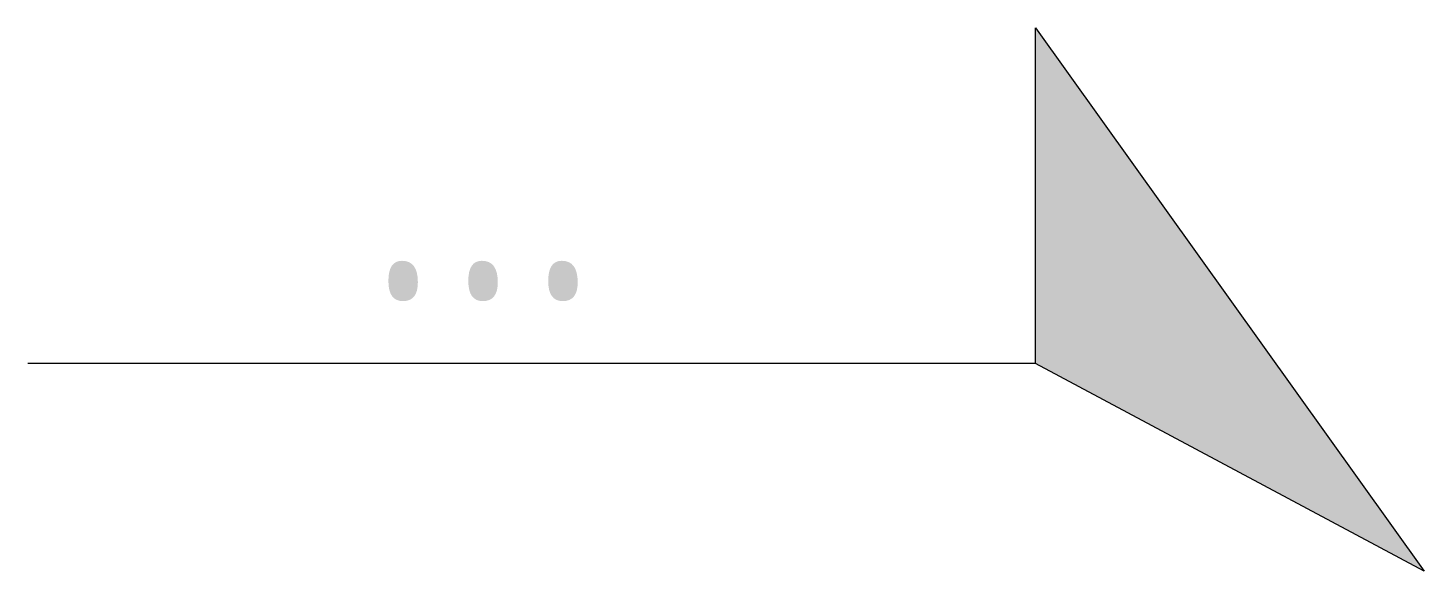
# Model space of a CAD drawing. Extents: x -8.84 to 0, y 0 to 3.44.
import ezdxf
from ezdxf.enums import TextEntityAlignment as Align

# ---------------------------------------------------------------- set-up
doc = ezdxf.new("R2010")
doc.units = 0
doc.header["$LTSCALE"] = 0.2
doc.styles.add('NLCS-ISO', font='NLCS-ISO.ttf')

msp = doc.modelspace()

# ---------------------------------------------------------------- linework, layer by layer
for p, q in [((-2.4607, 1.3124), (-2.4607, 3.4351)), ((-2.4607, 3.4351), (0, 0)), ((-2.4607, 1.3124), (-8.8375, 1.3124)), ((0, 0), (-2.4607, 1.3124))]:
    msp.add_line(p, q)
msp.add_solid([(-2.4607, 3.4351), (-2.4607, 1.3124), (0, 0)])

# ---------------------------------------------------------------- texts
at = {"style": 'NLCS-ISO'}
msp.add_attdef('...', text='...', height=1.8, dxfattribs=at).set_placement((-5.9566, 2.6073), align=Align.MIDDLE)

doc.saveas('drawing.dxf')
